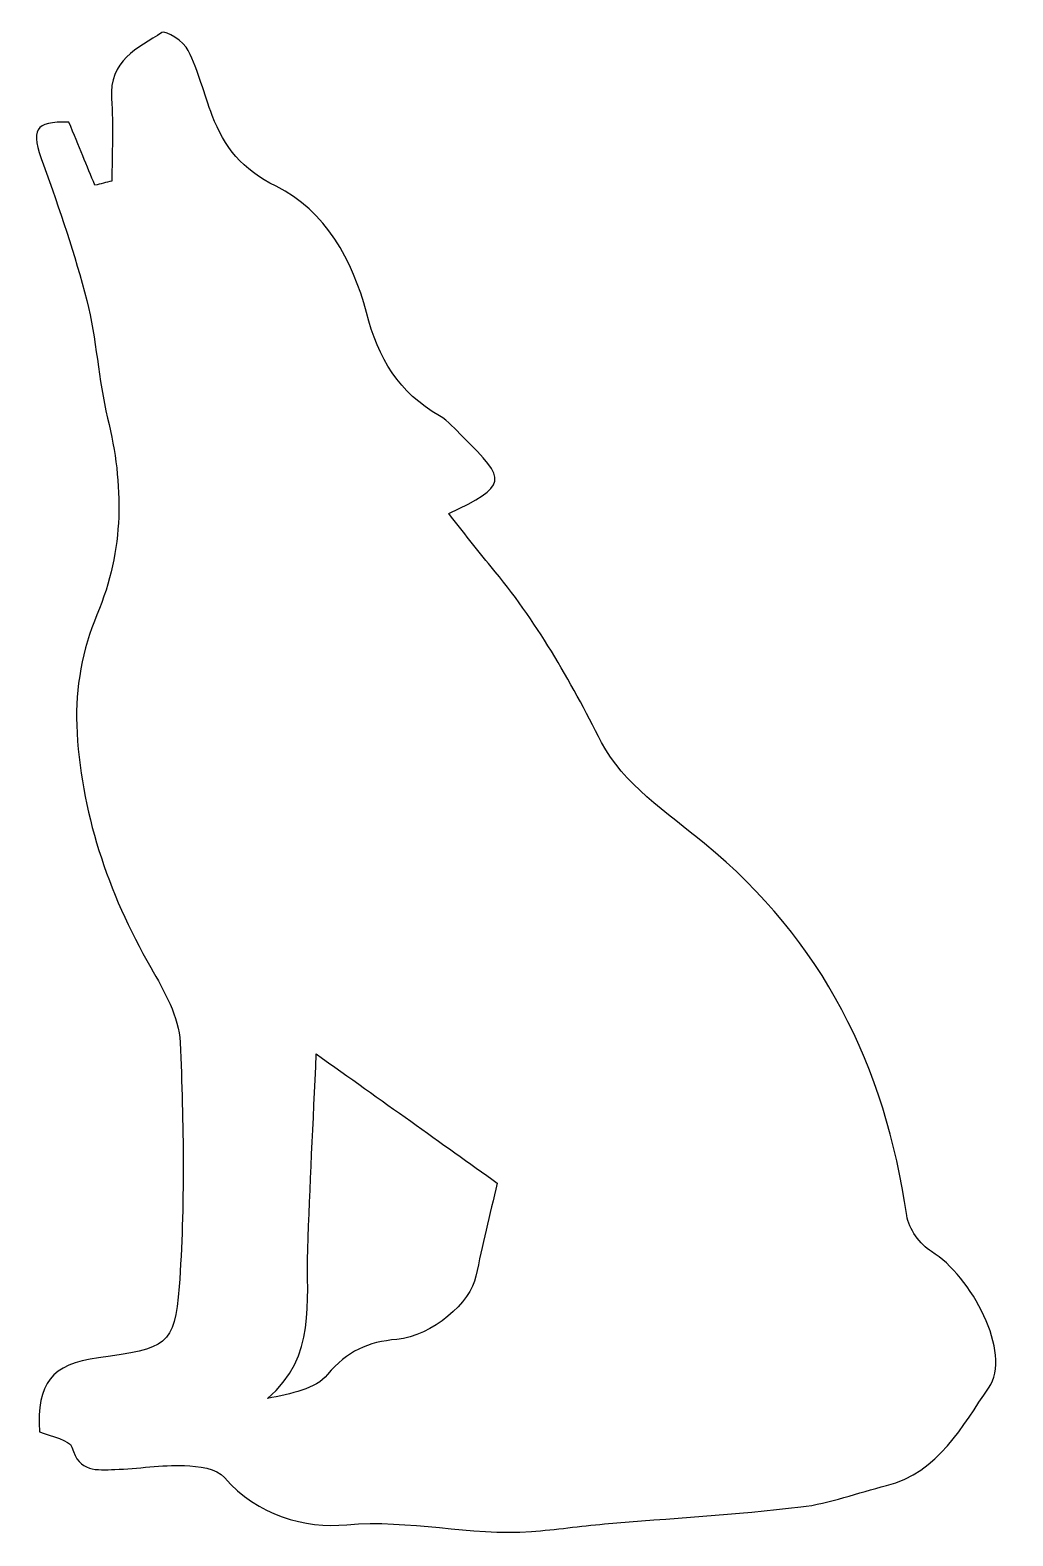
# Model space of a CAD drawing. Header units: centimetres. Extents: x -1.56 to 3.17, y -3.62 to 3.63.
import ezdxf

# ---------------------------------------------------------------- set-up
doc = ezdxf.new("R2010")
doc.units = ezdxf.units.CM
doc.header["$MEASUREMENT"] = 0
doc.layers.add('Layer 1', color=7, linetype='Continuous')

msp = doc.modelspace()

# ---------------------------------------------------------------- linework, layer by layer
at = {"layer": 'Layer 1'}
for points, knots in [([(-1.37758, 3.18394), (-1.32839, 3.06456), (-1.29029, 2.97214), (-1.25225, 2.87972), (-1.25225, 2.87972), (-1.22492, 2.88633), (-1.19764, 2.89295), (-1.17031, 2.89959), (-1.17031, 2.89959), (-1.17031, 3.03215), (-1.16256, 3.16528), (-1.17219, 3.29715), (-1.17219, 3.29715), (-1.18542, 3.47852), (-1.04649, 3.54067), (-0.92962, 3.61436), (-0.92962, 3.61436), (-0.91113, 3.62605), (-0.82379, 3.57012), (-0.80291, 3.52819), (-0.80291, 3.52819), (-0.75351, 3.42916), (-0.72779, 3.31867), (-0.68737, 3.21476), (-0.68737, 3.21476), (-0.62842, 3.06318), (-0.54463, 2.95552), (-0.37969, 2.87501), (-0.37969, 2.87501), (-0.14376, 2.75986), (-0.01007, 2.51499), (0.05431, 2.26708), (0.05431, 2.26708), (0.11186, 2.04552), (0.21052, 1.88193), (0.40636, 1.77025), (0.40636, 1.77025), (0.44864, 1.74612), (0.48171, 1.70522), (0.51738, 1.6704), (0.51738, 1.6704), (0.73595, 1.45707), (0.73267, 1.4355), (0.45166, 1.29975), (0.45166, 1.29975), (0.51995, 1.2131), (0.5844, 1.12608), (0.65425, 1.04363), (0.65425, 1.04363), (0.87182, 0.78675), (1.03247, 0.49912), (1.18627, 0.19879), (1.18627, 0.19879), (1.28655, 0.00297), (1.50187, -0.14038), (1.68157, -0.28788), (1.68157, -0.28788), (2.24976, -0.75423), (2.55107, -1.35936), (2.65439, -2.0775), (2.65439, -2.0775), (2.66349, -2.14092), (2.71829, -2.21691), (2.77398, -2.25099), (2.77398, -2.25099), (2.96337, -2.36685), (3.16506, -2.73843), (3.04814, -2.90708), (3.04814, -2.90708), (2.92413, -3.08591), (2.80761, -3.31343), (2.55652, -3.37635), (2.55652, -3.37635), (2.4192, -3.41077), (2.28424, -3.46316), (2.14496, -3.47933), (2.14496, -3.47933), (1.83114, -3.51579), (1.51517, -3.53402), (1.20024, -3.56119), (1.20024, -3.56119), (1.08271, -3.57132), (0.96579, -3.58894), (0.84816, -3.59736), (0.84816, -3.59736), (0.55191, -3.61858), (0.2619, -3.53751), (-0.04055, -3.56505), (-0.04055, -3.56505), (-0.24108, -3.58331), (-0.47021, -3.52219), (-0.6284, -3.33748), (-0.6284, -3.33748), (-0.66552, -3.29411), (-0.75508, -3.28237), (-0.82128, -3.2802), (-0.82128, -3.2802), (-0.93259, -3.27655), (-1.0444, -3.29525), (-1.15619, -3.2988), (-1.15619, -3.2988), (-1.2417, -3.30153), (-1.32904, -3.31452), (-1.36291, -3.19154), (-1.36291, -3.19154), (-1.37273, -3.15601), (-1.46247, -3.14249), (-1.5183, -3.11767), (-1.5183, -3.11767), (-1.53301, -2.88396), (-1.46221, -2.79332), (-1.2348, -2.7617), (-1.2348, -2.7617), (-0.90902, -2.71646), (-0.86758, -2.70616), (-0.84671, -2.4193), (-0.84671, -2.4193), (-0.81835, -2.02933), (-0.82538, -1.63547), (-0.84197, -1.24431), (-0.84197, -1.24431), (-0.84716, -1.12213), (-0.91949, -0.99597), (-0.98326, -0.88434), (-0.98326, -0.88434), (-1.19083, -0.52131), (-1.32227, -0.13319), (-1.33989, 0.28213), (-1.33989, 0.28213), (-1.34738, 0.4585), (-1.31092, 0.65051), (-1.24229, 0.81341), (-1.24229, 0.81341), (-1.10936, 1.12858), (-1.11315, 1.4364), (-1.19099, 1.75869), (-1.19099, 1.75869), (-1.23597, 1.94496), (-1.24412, 2.14027), (-1.29145, 2.32575), (-1.29145, 2.32575), (-1.34775, 2.54654), (-1.42181, 2.76348), (-1.50026, 2.97766), (-1.50026, 2.97766), (-1.56398, 3.15185), (-1.54398, 3.18553), (-1.37758, 3.18394)], [0, 0, 0, 0, 0.0263158, 0.0263158, 0.0263158, 0.0263158, 0.0526316, 0.0526316, 0.0526316, 0.0526316, 0.0789474, 0.0789474, 0.0789474, 0.0789474, 0.1052632, 0.1052632, 0.1052632, 0.1052632, 0.1315789, 0.1315789, 0.1315789, 0.1315789, 0.1578947, 0.1578947, 0.1578947, 0.1578947, 0.1842105, 0.1842105, 0.1842105, 0.1842105, 0.2105263, 0.2105263, 0.2105263, 0.2105263, 0.2368421, 0.2368421, 0.2368421, 0.2368421, 0.2631579, 0.2631579, 0.2631579, 0.2631579, 0.2894737, 0.2894737, 0.2894737, 0.2894737, 0.3157895, 0.3157895, 0.3157895, 0.3157895, 0.3421053, 0.3421053, 0.3421053, 0.3421053, 0.3684211, 0.3684211, 0.3684211, 0.3684211, 0.3947368, 0.3947368, 0.3947368, 0.3947368, 0.4210526, 0.4210526, 0.4210526, 0.4210526, 0.4473684, 0.4473684, 0.4473684, 0.4473684, 0.4736842, 0.4736842, 0.4736842, 0.4736842, 0.5, 0.5, 0.5, 0.5, 0.5263158, 0.5263158, 0.5263158, 0.5263158, 0.5526316, 0.5526316, 0.5526316, 0.5526316, 0.5789474, 0.5789474, 0.5789474, 0.5789474, 0.6052632, 0.6052632, 0.6052632, 0.6052632, 0.6315789, 0.6315789, 0.6315789, 0.6315789, 0.6578947, 0.6578947, 0.6578947, 0.6578947, 0.6842105, 0.6842105, 0.6842105, 0.6842105, 0.7105263, 0.7105263, 0.7105263, 0.7105263, 0.7368421, 0.7368421, 0.7368421, 0.7368421, 0.7631579, 0.7631579, 0.7631579, 0.7631579, 0.7894737, 0.7894737, 0.7894737, 0.7894737, 0.8157895, 0.8157895, 0.8157895, 0.8157895, 0.8421053, 0.8421053, 0.8421053, 0.8421053, 0.8684211, 0.8684211, 0.8684211, 0.8684211, 0.8947368, 0.8947368, 0.8947368, 0.8947368, 0.9210526, 0.9210526, 0.9210526, 0.9210526, 0.9473684, 0.9473684, 0.9473684, 0.9473684, 1, 1, 1, 1]), ([(-0.18693, -1.29995), (-0.20183, -1.63438), (-0.21794, -1.93712), (-0.22802, -2.24001), (-0.22802, -2.24001), (-0.23635, -2.4906), (-0.18325, -2.75539), (-0.42225, -2.95788), (-0.42225, -2.95788), (-0.30795, -2.9337), (-0.18923, -2.91303), (-0.13232, -2.84247), (-0.13232, -2.84247), (-0.03987, -2.72801), (0.06289, -2.68592), (0.20076, -2.67308), (0.20076, -2.67308), (0.37113, -2.65718), (0.55694, -2.49412), (0.58157, -2.36947), (0.58157, -2.36947), (0.61083, -2.22117), (0.64827, -2.07451), (0.68362, -1.92092), (0.68362, -1.92092), (0.41677, -1.73056), (0.1307, -1.52649), (-0.18693, -1.29995)], [0, 0, 0, 0, 0.125, 0.125, 0.125, 0.125, 0.25, 0.25, 0.25, 0.25, 0.375, 0.375, 0.375, 0.375, 0.5, 0.5, 0.5, 0.5, 0.625, 0.625, 0.625, 0.625, 0.75, 0.75, 0.75, 0.75, 1, 1, 1, 1])]:
    msp.add_open_spline(points, degree=3, knots=knots, dxfattribs=at)

doc.saveas('drawing.dxf')
